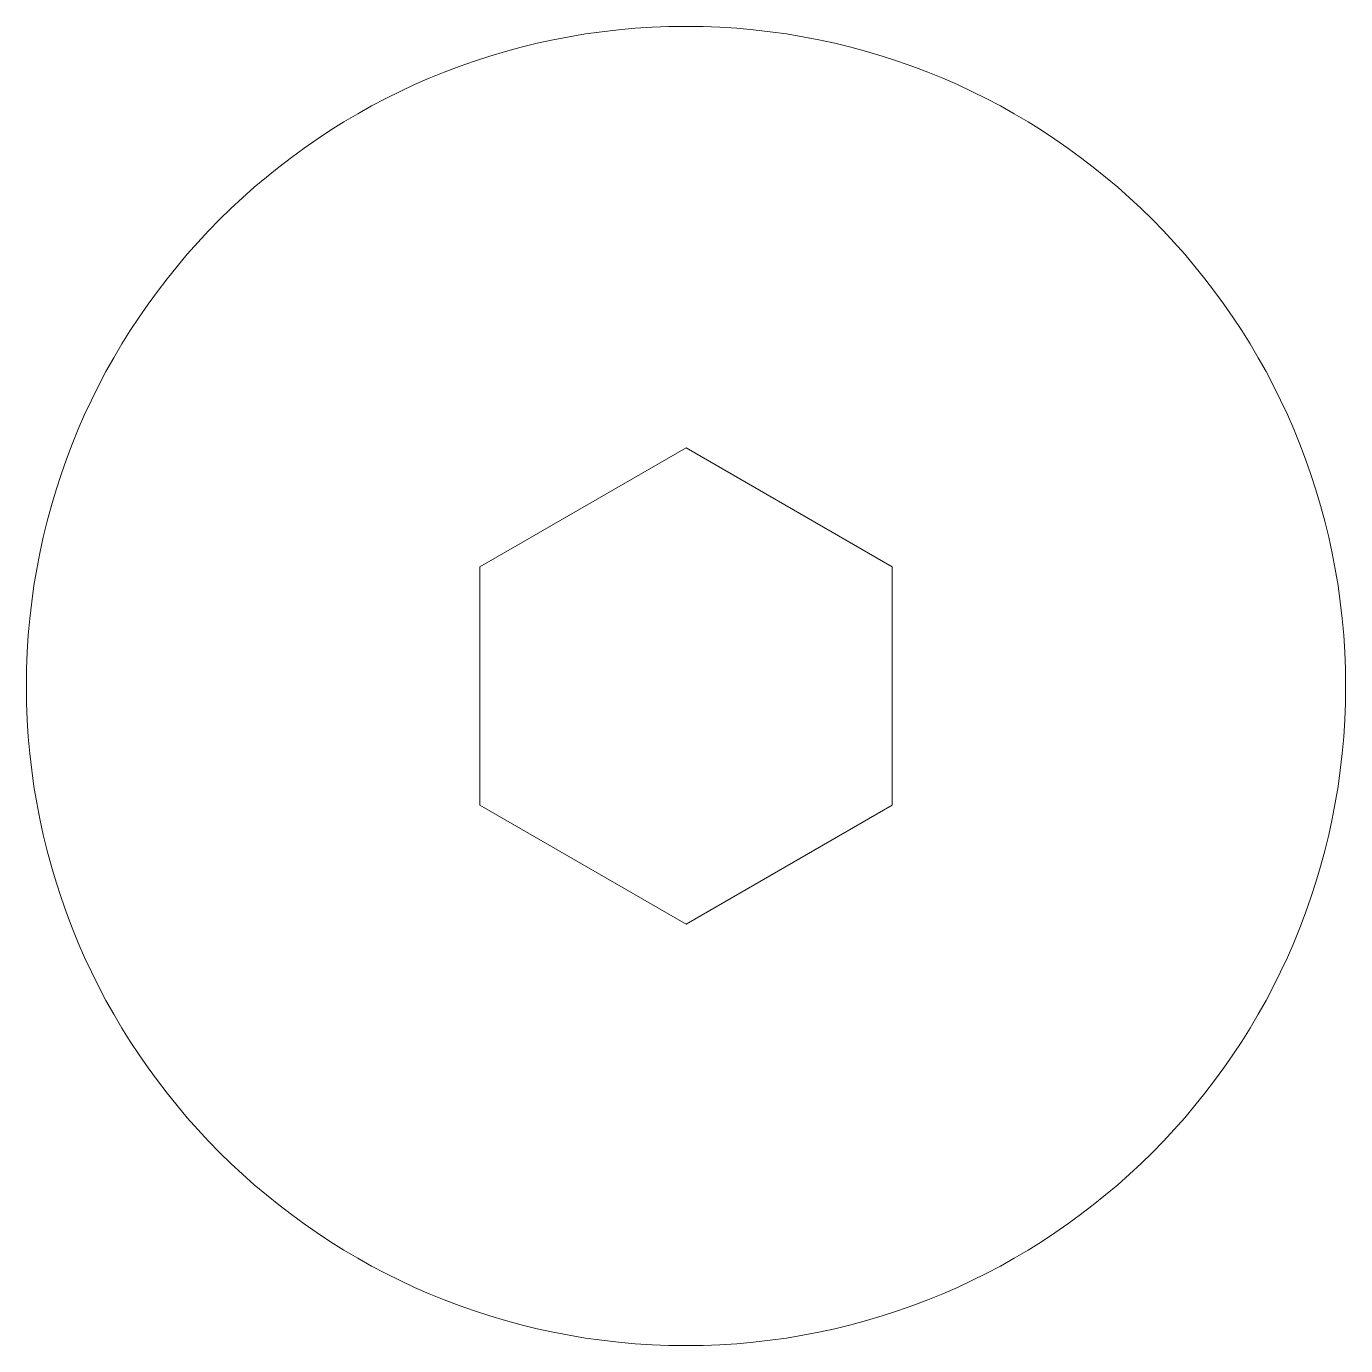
# Model space of a CAD drawing. Extents: x -4 to 4, y -4 to 4.
import ezdxf

# ---------------------------------------------------------------- set-up
doc = ezdxf.new("R2010")
doc.units = 0
doc.layers.add('outline', color=178, linetype='Continuous', lineweight=5, true_color=0x000000)

msp = doc.modelspace()

# ---------------------------------------------------------------- linework, layer by layer
at = {"layer": 'outline'}
for p, q in [((0, 1.443376), (-1.25, 0.721688)), ((1.25, 0.721688), (0, 1.443376)), ((-1.25, 0.721688), (-1.25, -0.721688)), ((1.25, -0.721688), (1.25, 0.721688)), ((-1.25, -0.721688), (0, -1.443376)), ((0, -1.443376), (1.25, -0.721688))]:
    msp.add_line(p, q, dxfattribs=at)
msp.add_circle((0, 0), 4, dxfattribs=at)

doc.saveas('drawing.dxf')
